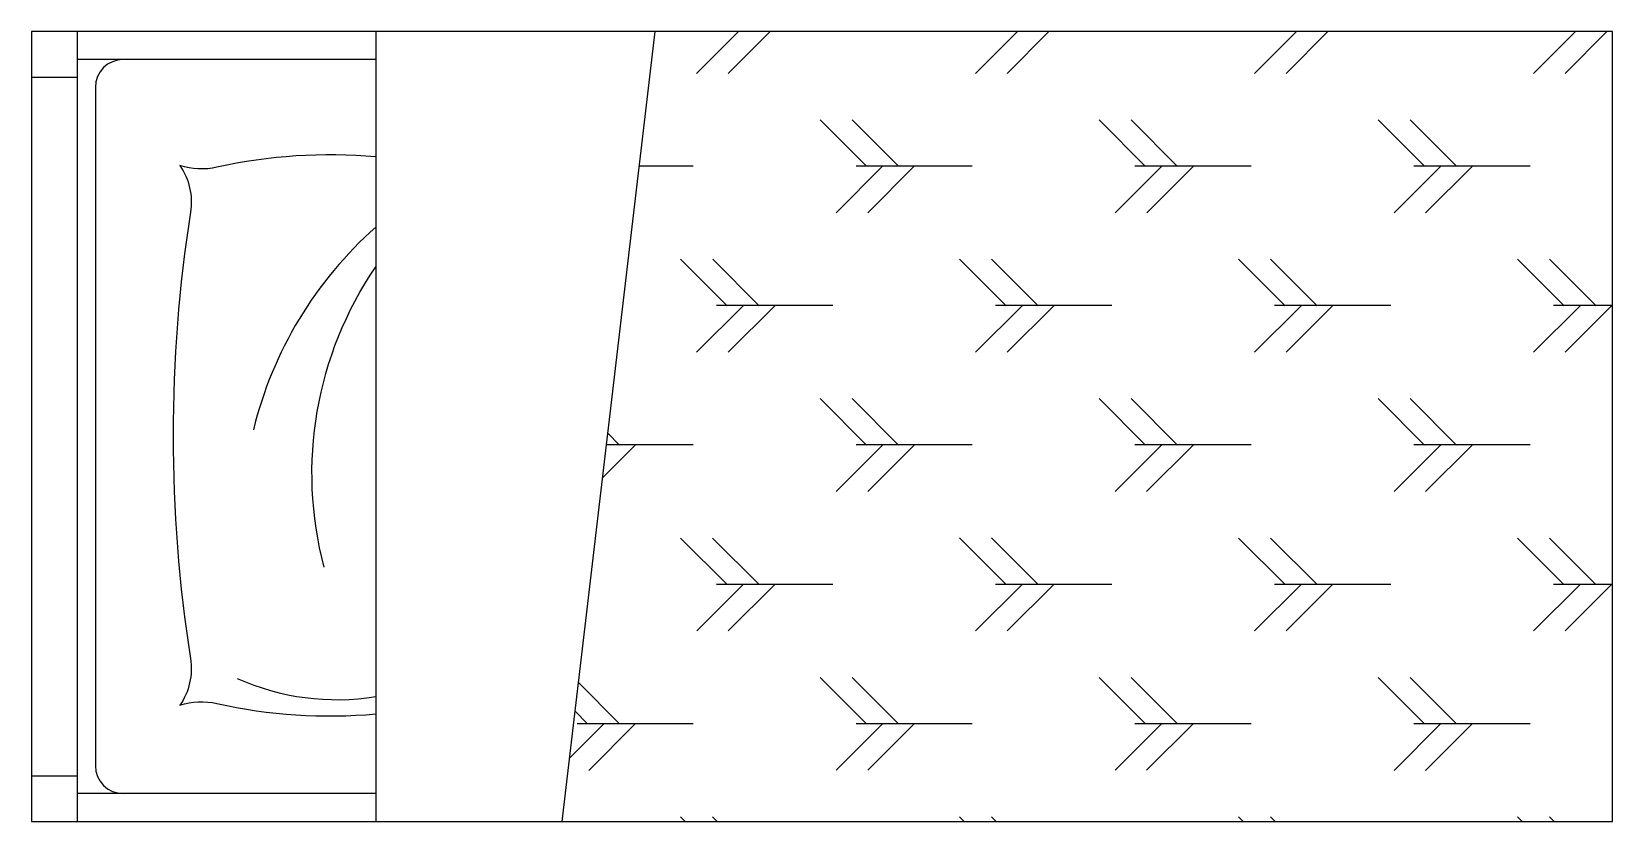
# Model space of a CAD drawing. Header units: millimetres. Extents: x -970.78 to -969.08, y 2724.12 to 2724.97.
import ezdxf

# ---------------------------------------------------------------- set-up
doc = ezdxf.new("R2010")
doc.units = ezdxf.units.MM
doc.header["$LTSCALE"] = 10
doc.layers.add('Móveis_camas', color=2, linetype='Continuous')

msp = doc.modelspace()

# ---------------------------------------------------------------- hatches: boundary and pattern name
at = {"layer": 'Móveis_camas'}
h = msp.add_hatch(dxfattribs=at)
h.set_pattern_fill('ARVORE', color=1, scale=0.005, angle=90, style=0, pattern_type=2)
h.set_pattern_definition([(180, (-115.97059, 5.0283), (-0.15, -0.15), [0.125, -0.175]), (225, (-116.03309, 5.0283), (0.149999993, -0.149999993), [0.070710675, -0.14142135]), (135, (-116.04983, 5.0283), (-0.149999993, -0.149999993), [0.070710675, -0.14142135]), (225, (-116.06704, 5.0283), (0.149999993, -0.149999993), [0.070710675, -0.14142135]), (135, (-116.08425, 5.0283), (-0.149999993, -0.149999993), [0.070710675, -0.14142135])])
h.paths.add_polyline_path([(-969.0821, 2724.1233), (-969.0821, 2724.9733), (-970.112, 2724.9733), (-970.212, 2724.1233)])

# ---------------------------------------------------------------- linework, layer by layer
for p, q in [((-970.7331, 2724.9733), (-970.7331, 2724.1233)), ((-970.7821, 2724.9243), (-970.7331, 2724.9243)), ((-970.7821, 2724.1723), (-970.7331, 2724.1723))]:
    msp.add_line(p, q, dxfattribs=at)
at = {"layer": 'Móveis_camas', "color": 1}
for p, q in [((-970.412, 2724.9733), (-970.412, 2724.1233)), ((-970.112, 2724.9733), (-970.212, 2724.1233)), ((-970.412, 2724.9433), (-970.7331, 2724.9433)), ((-970.7135, 2724.9133), (-970.7135, 2724.1833)), ((-970.412, 2724.1533), (-970.7331, 2724.1533))]:
    msp.add_line(p, q, dxfattribs=at)
at = {"layer": 'Móveis_camas'}
msp.add_lwpolyline([(-970.7821, 2724.1233), (-969.0821, 2724.1233), (-969.0821, 2724.9733), (-970.7821, 2724.9733)], close=True, dxfattribs=at)
at = {"layer": 'Móveis_camas', "color": 1}
for points in [[(-970.412, 2724.8385, 0.07707), (-970.5827, 2724.8273, -0.134359), (-970.6226, 2724.8292, -0.191357), (-970.6112, 2724.7789, 0.077898), (-970.6112, 2724.2986, -0.191357), (-970.6226, 2724.2483, -0.134359), (-970.5827, 2724.2502, 0.07707), (-970.412, 2724.239)], [(-970.4674, 2724.3971, -0.217893), (-970.412, 2724.72, -0.217893)]]:
    msp.add_lwpolyline(points, format="xyb", dxfattribs=at)
for centre, radius, start, end in [((-970.6835, 2724.9133), 0.03, 90, 180), ((-970.1272, 2724.4423), 0.4288, 131.6133, 166.1768), ((-970.4541, 2724.5146), 0.2603, 245.778, 279.3104), ((-970.6835, 2724.1833), 0.03, 180, 270)]:
    msp.add_arc(centre, radius, start, end, dxfattribs=at)

doc.saveas('drawing.dxf')
